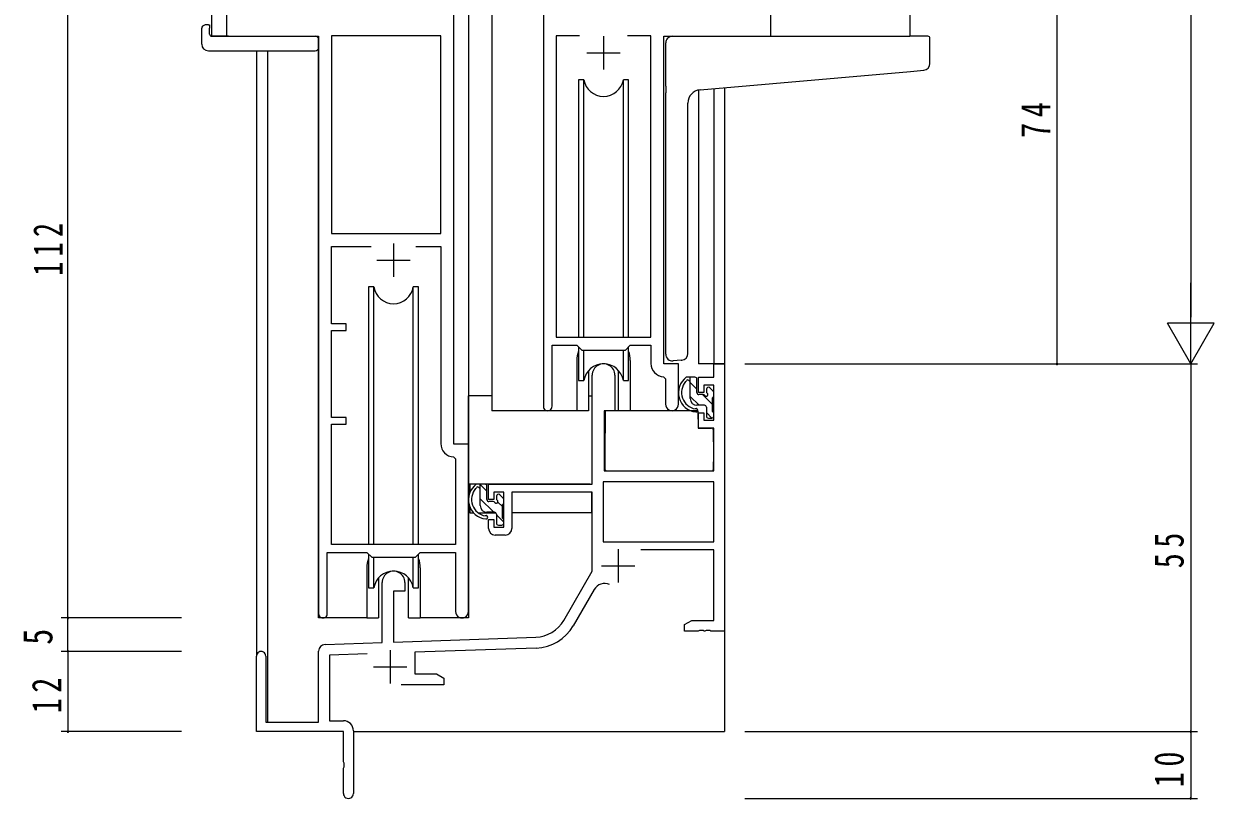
# Model space of a CAD drawing. Units: millimetres, scale not verified. Extents: x -567 to 567, y -403 to 403.
# Drawn here: x -469.3 to -291.3, y -291.1 to -175.1 of the extents above; entities that cross this region are included whole.
import ezdxf
from ezdxf.enums import TextEntityAlignment as Align

# ---------------------------------------------------------------- set-up
doc = ezdxf.new("R2010")
doc.units = ezdxf.units.MM
doc.header["$LTSCALE"] = 2
for name, color, linetype, lineweight in [('0-3_YKK_11', 7, 'Continuous', 18), ('0-4_YKK_12', 2, 'Continuous', 18), ('0-5_YKK_13', 4, 'Continuous', 18), ('0-6_YKK_D', 6, 'Continuous', 18)]:
    doc.layers.add(name, color=color, linetype=linetype, lineweight=lineweight)
doc.styles.add('ＭＳ ゴシック', font='')
doc.styles.get('ＭＳ ゴシック').set_extended_font_data('MS Gothic')

msp = doc.modelspace()

# ---------------------------------------------------------------- linework, layer by layer
at = {"layer": '0-3_YKK_11'}
for p, q in [((-439.038, -151.982), (-439.038, -176.982)), ((-405.038, -237.982), (-405.038, -151.982)), ((-391.638, -151.982), (-391.638, -232.332)), ((-357.638, -176.982), (-357.638, -151.982)), ((-439.038, -176.982), (-425.238, -176.982)), ((-425.238, -176.982), (-425.238, -263.332)), ((-406.968, -176.912), (-423.308, -176.912)), ((-423.308, -176.912), (-423.308, -206.482)), ((-423.308, -176.912), (-423.308, -206.482)), ((-406.968, -206.482), (-406.968, -176.912)), ((-386.226, -176.912), (-389.708, -176.912)), ((-386.226, -176.912), (-389.708, -176.912)), ((-389.708, -176.912), (-389.708, -221.982)), ((-382.638, -176.982), (-382.638, -181.982)), ((-375.568, -176.912), (-379.051, -176.912)), ((-375.568, -221.982), (-375.568, -176.912)), ((-373.638, -176.982), (-357.638, -176.982)), ((-373.638, -225.982), (-373.638, -176.982)), ((-385.138, -179.482), (-380.138, -179.482)), ((-423.308, -206.482), (-406.968, -206.482)), ((-414.038, -207.982), (-414.038, -212.982)), ((-410.688, -208.412), (-406.968, -208.412)), ((-410.688, -208.412), (-406.968, -208.412)), ((-406.968, -208.412), (-406.968, -237.912)), ((-416.538, -210.482), (-411.538, -210.482)), ((-421.138, -220.982), (-421.138, -219.982)), ((-389.708, -221.982), (-375.568, -221.982)), ((-378.638, -223.182), (-375.568, -223.182)), ((-375.568, -223.182), (-375.568, -225.912)), ((-366.168, -225.982), (-364.538, -225.982)), ((-364.538, -225.982), (-364.538, -265.982)), ((-384.338, -243.982), (-384.338, -227.682)), ((-382.538, -232.982), (-382.538, -241.982)), ((-423.308, -252.982), (-423.308, -234.982)), ((-366.168, -241.982), (-366.168, -235.582)), ((-402.838, -237.982), (-405.038, -237.982)), ((-402.838, -263.017), (-402.838, -237.982)), ((-405.055, -239.911), (-404.768, -240.21)), ((-404.768, -240.21), (-404.768, -252.982)), ((-382.538, -241.982), (-366.168, -241.982)), ((-366.168, -243.612), (-382.708, -243.612)), ((-366.168, -243.612), (-382.708, -243.612)), ((-382.708, -243.612), (-382.708, -252.582)), ((-366.168, -252.582), (-366.168, -243.612)), ((-399.838, -243.982), (-384.338, -243.982)), ((-397.538, -245.182), (-399.038, -245.182)), ((-397.538, -250.382), (-397.538, -245.182)), ((-396.338, -245.182), (-396.338, -250.582)), ((-384.338, -245.182), (-396.338, -245.182)), ((-384.338, -256.982), (-384.338, -245.182)), ((-399.038, -250.382), (-397.538, -250.382)), ((-397.338, -251.582), (-398.838, -251.582)), ((-382.708, -252.582), (-366.168, -252.582)), ((-423.938, -263.332), (-423.938, -254.182)), ((-423.938, -254.182), (-418.038, -254.182)), ((-404.768, -252.982), (-423.308, -252.982)), ((-410.038, -254.182), (-404.768, -254.182)), ((-404.768, -254.182), (-404.768, -263.017)), ((-380.438, -253.682), (-380.438, -258.682)), ((-366.168, -253.782), (-377.04, -253.782)), ((-382.938, -256.182), (-377.938, -256.182)), ((-388.593, -264.351), (-384.338, -256.982)), ((-415.738, -267.651), (-415.738, -258.682)), ((-384.045, -259.734), (-387.181, -265.166)), ((-414.038, -267.591), (-392.748, -266.848)), ((-364.538, -265.982), (-366.58, -265.982)), ((-424.273, -267.949), (-415.738, -267.651)), ((-392.691, -268.477), (-410.838, -269.111)), ((-434.538, -280.982), (-434.538, -269.682)), ((-433.138, -269.682), (-433.138, -279.582)), ((-425.238, -279.582), (-425.238, -268.948)), ((-417.971, -269.36), (-423.608, -269.556)), ((-414.538, -268.782), (-414.538, -273.782)), ((-417.038, -271.282), (-412.038, -271.282)), ((-406.538, -273.982), (-412.888, -273.982)), ((-421.538, -280.982), (-434.538, -280.982)), ((-433.138, -279.582), (-425.238, -279.582)), ((-421.538, -285.524), (-421.538, -280.982)), ((-420.038, -280.852), (-420.038, -290.232))]:
    msp.add_line(p, q, dxfattribs=at)
for points in [[(-421.138, -219.982), (-423.308, -219.982), (-423.308, -208.412), (-417.389, -208.412)], [(-423.308, -234.982), (-421.138, -234.982), (-421.138, -233.982), (-423.308, -233.982), (-423.308, -220.982), (-421.138, -220.982)], [(-390.338, -232.332), (-390.338, -223.182), (-386.638, -223.182)], [(-386.638, -223.182), (-385.908, -223.912), (-379.368, -223.912), (-378.638, -223.182)], [(-371.438, -232.017), (-371.438, -225.982), (-373.638, -225.982)], [(-366.168, -235.582), (-368.438, -235.582), (-368.438, -233.282), (-367.638, -233.282), (-367.638, -234.382), (-366.168, -234.382), (-366.168, -229.182), (-367.638, -229.182), (-367.638, -230.282), (-368.438, -230.282), (-368.438, -227.982), (-366.168, -227.982), (-366.168, -225.982)], [(-380.938, -227.682), (-380.938, -232.982), (-382.538, -232.982)], [(-373.655, -227.911), (-373.368, -228.21), (-373.368, -232.017)], [(-399.038, -245.182), (-399.038, -246.282), (-399.838, -246.282), (-399.838, -243.982)], [(-399.838, -250.582), (-399.838, -249.282), (-399.038, -249.282), (-399.038, -250.382)], [(-418.038, -254.182), (-417.308, -254.912), (-410.768, -254.912), (-410.038, -254.182)], [(-366.58, -265.982), (-366.764, -265.862), (-367.313, -265.862), (-367.497, -265.982), (-367.58, -265.982), (-367.764, -265.862), (-368.313, -265.862), (-368.497, -265.982), (-370.538, -265.982), (-370.538, -264.982), (-369.447, -264.352), (-366.168, -264.352), (-366.168, -253.782)], [(-412.338, -258.682), (-412.338, -259.982), (-414.038, -259.982), (-414.038, -267.591)], [(-423.608, -269.556), (-423.608, -279.352), (-421.538, -279.352)], [(-410.838, -269.111), (-410.838, -272.352), (-407.63, -272.352)], [(-407.63, -272.352), (-406.538, -272.982), (-406.538, -273.982)], [(-421.538, -290.232), (-421.538, -286.441), (-421.418, -286.257), (-421.418, -285.707), (-421.538, -285.524)]]:
    msp.add_lwpolyline(points, dxfattribs=at)
for centre, radius, start, end in [((-382.638, -227.682), 1.7, 359.99999, 180.00001), ((-373.568, -225.912), 2, 180, 267.50807), ((-390.988, -232.332), 0.65, 179.99999, 0.00001), ((-372.403, -232.017), 0.965, 179.99999, 0.00001), ((-404.968, -237.912), 2, 180, 267.50807), ((-398.838, -250.582), 1, 180.00001, 269.99999), ((-397.338, -250.582), 1, 270.00001, 359.99999), ((-414.038, -258.682), 1.7, 359.99999, 180.00001), ((-382.486, -260.634), 1.8, 65.29866, 149.99999), ((-424.588, -263.332), 0.65, 179.99999, 0.00001), ((-403.803, -263.017), 0.965, 179.99999, 0.00001), ((-392.923, -261.851), 5, 272, 330), ((-392.923, -261.851), 6.63, 272, 330), ((-424.238, -268.948), 1, 91.99998, 180), ((-433.838, -269.682), 0.7, 359.99999, 180.00001), ((-421.538, -280.852), 1.5, 0.00001, 89.99999), ((-420.788, -290.232), 0.75, 179.99999, 0.00001)]:
    msp.add_arc(centre, radius, start, end, dxfattribs=at)
at = {"layer": '0-4_YKK_12'}
for p, q in [((-441.238, -101.232), (-441.238, -176.982)), ((-402.838, -101.232), (-402.838, -263.982)), ((-399.338, -101.232), (-399.338, -232.982)), ((-336.838, -101.232), (-336.838, -176.982)), ((-438.738, -176.982), (-441.238, -176.982)), ((-438.738, -176.982), (-441.238, -176.982)), ((-425.238, -263.982), (-425.238, -177.282)), ((-425.238, -263.982), (-425.238, -177.282)), ((-357.938, -176.982), (-336.838, -176.982)), ((-357.938, -176.982), (-336.838, -176.982)), ((-434.538, -179.17), (-434.538, -269.682)), ((-432.908, -179.17), (-432.908, -279.582)), ((-368.438, -185.023), (-368.438, -225.982)), ((-366.168, -184.811), (-366.168, -225.982)), ((-364.538, -184.668), (-364.538, -225.982)), ((-386.638, -225.482), (-386.638, -232.982)), ((-386.638, -225.482), (-386.638, -232.982)), ((-378.638, -225.482), (-378.638, -232.982)), ((-378.638, -225.482), (-378.638, -232.982)), ((-364.538, -225.982), (-368.438, -225.982)), ((-386.638, -232.982), (-399.338, -232.982)), ((-386.638, -232.982), (-399.338, -232.982)), ((-372.411, -232.982), (-378.638, -232.982)), ((-372.411, -232.982), (-378.638, -232.982)), ((-418.038, -256.482), (-418.038, -263.982)), ((-418.038, -256.482), (-418.038, -263.982)), ((-410.038, -256.482), (-410.038, -263.982)), ((-410.038, -256.482), (-410.038, -263.982)), ((-418.038, -263.982), (-425.238, -263.982)), ((-418.038, -263.982), (-425.238, -263.982)), ((-402.838, -263.982), (-410.038, -263.982)), ((-402.838, -263.982), (-410.038, -263.982)), ((-364.538, -265.482), (-364.538, -280.982)), ((-420.038, -280.982), (-364.538, -280.982))]:
    msp.add_line(p, q, dxfattribs=at)
for centre, start, end in [((-382.638, -225.482), 159.63586, 180), ((-382.638, -225.482), 159.63586, 180), ((-382.638, -225.482), 0, 20.36414), ((-382.638, -225.482), 0, 20.36414), ((-414.038, -256.482), 159.63586, 180), ((-414.038, -256.482), 159.63586, 180), ((-414.038, -256.482), 0, 20.36414), ((-414.038, -256.482), 0, 20.36414)]:
    msp.add_arc(centre, 4, start, end, dxfattribs=at)
at = {"layer": '0-5_YKK_13'}
for p, q in [((-442.726, -178.17), (-442.726, -175.795)), ((-441.726, -175.29), (-441.538, -175.29)), ((-441.538, -175.29), (-441.538, -175.79)), ((-441.538, -176.682), (-441.538, -175.79)), ((-441.238, -176.982), (-425.738, -176.982)), ((-425.238, -177.482), (-425.238, -178.17)), ((-372.338, -176.982), (-336.838, -176.982)), ((-334.138, -176.982), (-336.838, -176.982)), ((-333.838, -181.066), (-333.838, -177.282)), ((-441.726, -179.17), (-425.738, -179.17)), ((-425.238, -178.17), (-425.238, -178.67)), ((-373.338, -184.434), (-373.338, -177.982)), ((-368.213, -184.99), (-336.751, -182.237)), ((-336.751, -182.237), (-334.751, -182.062)), ((-385.597, -183.483), (-386.388, -183.482)), ((-386.388, -183.482), (-386.388, -221.982)), ((-385.597, -221.982), (-385.597, -183.483)), ((-378.888, -183.482), (-379.68, -183.482)), ((-379.68, -221.982), (-379.68, -183.482)), ((-378.888, -221.982), (-378.888, -183.482)), ((-373.338, -184.434), (-373.338, -185.438)), ((-373.338, -224.544), (-373.338, -185.438)), ((-370.038, -224.43), (-370.038, -186.982)), ((-416.997, -214.483), (-417.788, -214.482)), ((-417.788, -214.482), (-417.788, -252.983)), ((-416.997, -252.983), (-416.997, -214.483)), ((-410.288, -214.482), (-411.08, -214.482)), ((-411.08, -252.983), (-411.08, -214.482)), ((-410.288, -252.983), (-410.288, -214.482)), ((-386.388, -223.432), (-386.388, -228.482)), ((-385.597, -228.482), (-385.597, -223.912)), ((-379.68, -228.482), (-379.68, -223.912)), ((-378.888, -228.482), (-378.888, -223.432)), ((-371.038, -225.434), (-372.251, -225.54)), ((-371.038, -225.434), (-370.951, -225.427)), ((-384.888, -226.998), (-384.888, -232.982)), ((-380.388, -232.982), (-380.388, -226.998)), ((-386.388, -228.482), (-385.597, -228.482)), ((-379.68, -228.482), (-378.888, -228.482)), ((-368.968, -227.982), (-370.268, -227.982)), ((-369.668, -231.182), (-369.668, -227.982)), ((-368.668, -229.76), (-369.668, -228.76)), ((-368.668, -230.282), (-368.668, -228.282)), ((-366.256, -230.07), (-366.756, -229.57)), ((-399.338, -230.782), (-402.834, -230.782)), ((-402.834, -243.982), (-402.834, -230.782)), ((-384.888, -230.782), (-384.338, -230.782)), ((-368.367, -232.182), (-369.668, -230.881)), ((-367.729, -230.582), (-368.368, -230.582)), ((-366.368, -232.06), (-367.846, -230.582)), ((-367.268, -229.782), (-367.268, -230.121)), ((-366.368, -233.082), (-366.368, -231.082)), ((-366.168, -230.882), (-366.168, -230.282)), ((-384.888, -232.982), (-386.638, -232.982)), ((-368.537, -232.982), (-382.114, -232.982)), ((-378.638, -232.982), (-380.388, -232.982)), ((-367.568, -232.182), (-368.668, -232.182)), ((-368.537, -232.982), (-368.468, -235.582)), ((-367.268, -232.482), (-367.268, -233.782)), ((-382.414, -233.28), (-382.468, -239.482)), ((-366.467, -234.082), (-367.268, -233.281)), ((-366.968, -234.082), (-366.468, -234.082)), ((-366.168, -233.782), (-366.168, -233.282)), ((-382.434, -235.482), (-382.538, -235.482)), ((-368.468, -235.582), (-366.5, -235.582)), ((-382.468, -239.482), (-382.449, -241.685)), ((-382.538, -240.412), (-382.46, -240.491)), ((-382.149, -241.982), (-366.488, -241.982)), ((-384.638, -243.982), (-402.834, -243.982)), ((-402.634, -243.982), (-402.634, -245.234)), ((-400.368, -243.982), (-401.668, -243.982)), ((-401.068, -247.182), (-401.068, -243.982)), ((-400.068, -245.029), (-401.068, -244.029)), ((-400.068, -246.282), (-400.068, -244.282)), ((-397.656, -246.07), (-398.156, -245.57)), ((-384.434, -245.263), (-384.434, -248.282)), ((-402.634, -247.372), (-402.634, -248.282)), ((-399.036, -248.182), (-401.068, -246.15)), ((-399.129, -246.582), (-399.768, -246.582)), ((-398.668, -245.782), (-398.668, -246.121)), ((-397.768, -247.329), (-398.432, -246.665)), ((-397.768, -249.082), (-397.768, -247.082)), ((-397.568, -246.882), (-397.568, -246.282)), ((-402.634, -248.282), (-402.054, -248.282)), ((-401.357, -248.282), (-398.745, -248.282)), ((-398.968, -248.182), (-400.068, -248.182)), ((-398.668, -248.482), (-398.668, -249.782)), ((-397.568, -249.65), (-398.668, -248.55)), ((-397.768, -248.282), (-397.538, -248.282)), ((-384.434, -248.282), (-396.338, -248.282)), ((-398.368, -250.082), (-397.868, -250.082)), ((-397.568, -249.782), (-397.568, -249.282)), ((-417.788, -254.433), (-417.788, -259.482)), ((-410.288, -259.482), (-410.288, -254.433)), ((-416.997, -259.482), (-416.997, -254.913)), ((-411.08, -259.482), (-411.08, -254.913)), ((-416.288, -257.998), (-416.288, -263.982)), ((-411.788, -263.982), (-411.788, -257.998)), ((-417.788, -259.482), (-416.997, -259.482)), ((-411.08, -259.482), (-410.288, -259.482)), ((-418.038, -263.982), (-416.288, -263.982)), ((-411.788, -263.982), (-410.038, -263.982))]:
    msp.add_line(p, q, dxfattribs=at)
msp.add_lwpolyline([(-366.188, -241.685), (-366.168, -239.482), (-366.2, -235.88)], dxfattribs=at)
for centre, radius, start, end in [((-442.262, -175.778), 0.462, 136.9505, 182.04653), ((-441.956, -176.421), 1.153, 78.49471, 123.87699), ((-441.238, -176.682), 0.3, 180, 270), ((-425.738, -177.482), 0.5, 0, 90), ((-372.338, -177.982), 1, 135.573, 180), ((-372.338, -177.982), 1, 90, 135.573), ((-372.338, -177.982), 1, 121.36729, 135.573), ((-334.138, -177.282), 0.3, 0, 90), ((-441.726, -178.17), 1, 180, 269.99494), ((-425.738, -178.67), 0.5, 269.9989, 0), ((-334.838, -181.066), 1, 275, 0), ((-382.638, -182.982), 3, 189.59799, 350.40583), ((-368.038, -186.982), 2, 95, 180), ((-414.038, -213.982), 3, 189.59799, 350.40583), ((-382.638, -228.982), 3, 9.59417, 170.40661), ((-372.338, -224.544), 1, 180, 275), ((-371.038, -224.43), 1, 275, 0), ((-368.554, -230.303), 2.885, 126.45193, 263.90389), ((-368.469, -230.269), 2.504, 139.45806, 259.25217), ((-370.529, -228.387), 0.3, 301.6219, 336.95039), ((-370.068, -228.582), 0.2, 36.8699, 156.95039), ((-369.668, -228.282), 0.3, 216.8699, 270), ((-368.968, -228.282), 0.3, 0, 90), ((-366.968, -229.782), 0.3, 45, 180), ((-368.668, -231.182), 1, 180, 270), ((-368.368, -230.282), 0.3, 180, 270), ((-367.729, -230.882), 0.3, 33.05573, 90), ((-367.268, -230.582), 0.25, 213.05573, 56.94427), ((-366.968, -230.121), 0.3, 180, 236.94427), ((-366.368, -230.882), 0.2, 270, 0), ((-366.468, -230.282), 0.3, 0, 45), ((-382.114, -233.282), 0.3, 90, 179.5), ((-368.79, -232.932), 0.25, 253.6388, 125.58162), ((-367.568, -232.482), 0.3, 0, 90), ((-366.368, -233.282), 0.2, 0, 90), ((-366.968, -233.782), 0.3, 180, 270), ((-366.468, -233.782), 0.3, 270, 0), ((-366.5, -235.882), 0.3, 0.5, 90), ((-382.149, -241.682), 0.3, 180.5, 270), ((-366.488, -241.682), 0.3, 270, 359.5), ((-399.954, -246.303), 2.885, 126.45193, 263.90389), ((-399.869, -246.269), 2.504, 139.45806, 259.25217), ((-401.929, -244.387), 0.3, 301.6219, 336.95039), ((-401.468, -244.582), 0.2, 36.8699, 156.95039), ((-401.068, -244.282), 0.3, 216.8699, 270), ((-400.368, -244.282), 0.3, 0, 90), ((-398.368, -245.782), 0.3, 45, 180), ((-400.068, -247.182), 1, 180, 270), ((-399.768, -246.282), 0.3, 180, 270), ((-399.129, -246.882), 0.3, 33.05573, 90), ((-398.668, -246.582), 0.25, 213.05573, 56.94427), ((-398.368, -246.121), 0.3, 180, 236.94427), ((-397.768, -246.882), 0.2, 270, 0), ((-397.868, -246.282), 0.3, 0, 45), ((-400.19, -248.932), 0.25, 253.6388, 125.58162), ((-398.968, -248.482), 0.3, 0, 90), ((-397.768, -249.282), 0.2, 0, 90), ((-398.368, -249.782), 0.3, 180, 270), ((-397.868, -249.782), 0.3, 270, 0), ((-414.038, -259.982), 3, 9.59417, 170.40661)]:
    msp.add_arc(centre, radius, start, end, dxfattribs=at)
at = {"layer": '0-6_YKK_D'}
for p, q in [((-294.838, 167.018), (-294.838, -218.982)), ((-462.726, -263.982), (-462.726, -151.982)), ((-314.838, -225.982), (-314.838, -151.982)), ((-294.838, -225.982), (-294.838, -213.858)), ((-291.338, -219.92), (-298.338, -219.92)), ((-294.838, -225.982), (-298.338, -219.92)), ((-294.838, -225.982), (-291.338, -219.92)), ((-361.538, -225.982), (-293.838, -225.982)), ((-361.538, -225.982), (-293.838, -225.982)), ((-331.838, -225.982), (-313.838, -225.982)), ((-294.838, -225.982), (-294.838, -280.982)), ((-445.726, -263.982), (-463.726, -263.982)), ((-445.726, -263.982), (-463.726, -263.982)), ((-462.726, -268.982), (-462.726, -263.982)), ((-445.726, -268.982), (-463.726, -268.982)), ((-445.726, -268.982), (-463.726, -268.982)), ((-462.726, -268.982), (-462.726, -280.982)), ((-445.726, -280.982), (-463.726, -280.982)), ((-361.538, -280.982), (-293.838, -280.982)), ((-361.538, -280.982), (-293.838, -280.982)), ((-294.838, -280.982), (-294.838, -290.982)), ((-361.538, -290.982), (-293.838, -290.982))]:
    msp.add_line(p, q, dxfattribs=at)
for centre, start, end in [((-314.838, -225.982), 90, 270), ((-314.838, -225.982), 270, 90), ((-462.726, -263.982), 90, 270), ((-462.726, -263.982), 90, 270), ((-462.726, -263.982), 270, 90), ((-462.726, -263.982), 270, 90), ((-462.726, -268.982), 90, 270), ((-462.726, -268.982), 90, 270), ((-462.726, -268.982), 270, 90), ((-462.726, -268.982), 270, 90), ((-462.726, -280.982), 90, 270), ((-462.726, -280.982), 270, 90), ((-294.838, -280.982), 90, 270), ((-294.838, -280.982), 90, 270), ((-294.838, -280.982), 270, 90), ((-294.838, -280.982), 270, 90), ((-294.838, -290.982), 90, 270), ((-294.838, -290.982), 270, 90)]:
    msp.add_arc(centre, 0.106, start, end, dxfattribs=at)

# ---------------------------------------------------------------- texts
at = {"layer": '0-6_YKK_D', "color": 7, "style": 'ＭＳ ゴシック', "width": 0.8}
msp.add_text('5', height=4.399, rotation=90, dxfattribs=at).set_placement((-463.726, -267.993), align=Align.BOTTOM_LEFT)
at = {"layer": '0-6_YKK_D', "color": 7, "char_height": 4.399, "attachment_point": 7, "rotation": 90, "style": 'ＭＳ ゴシック'}
for s, insert in [('\\T1.37;\\W0.75;74', (-315.838, -192.186)), ('\\T1.38;\\W0.7;112', (-463.526, -212.795)), ('\\T1.37;\\W0.75;55', (-295.838, -256.552)), ('\\T1.37;\\W0.75;12', (-463.726, -278.235)), ('\\T1.37;\\W0.75;10', (-295.838, -289.284))]:
    msp.add_mtext(s, dxfattribs=dict(at, insert=insert))

doc.saveas('drawing.dxf')
